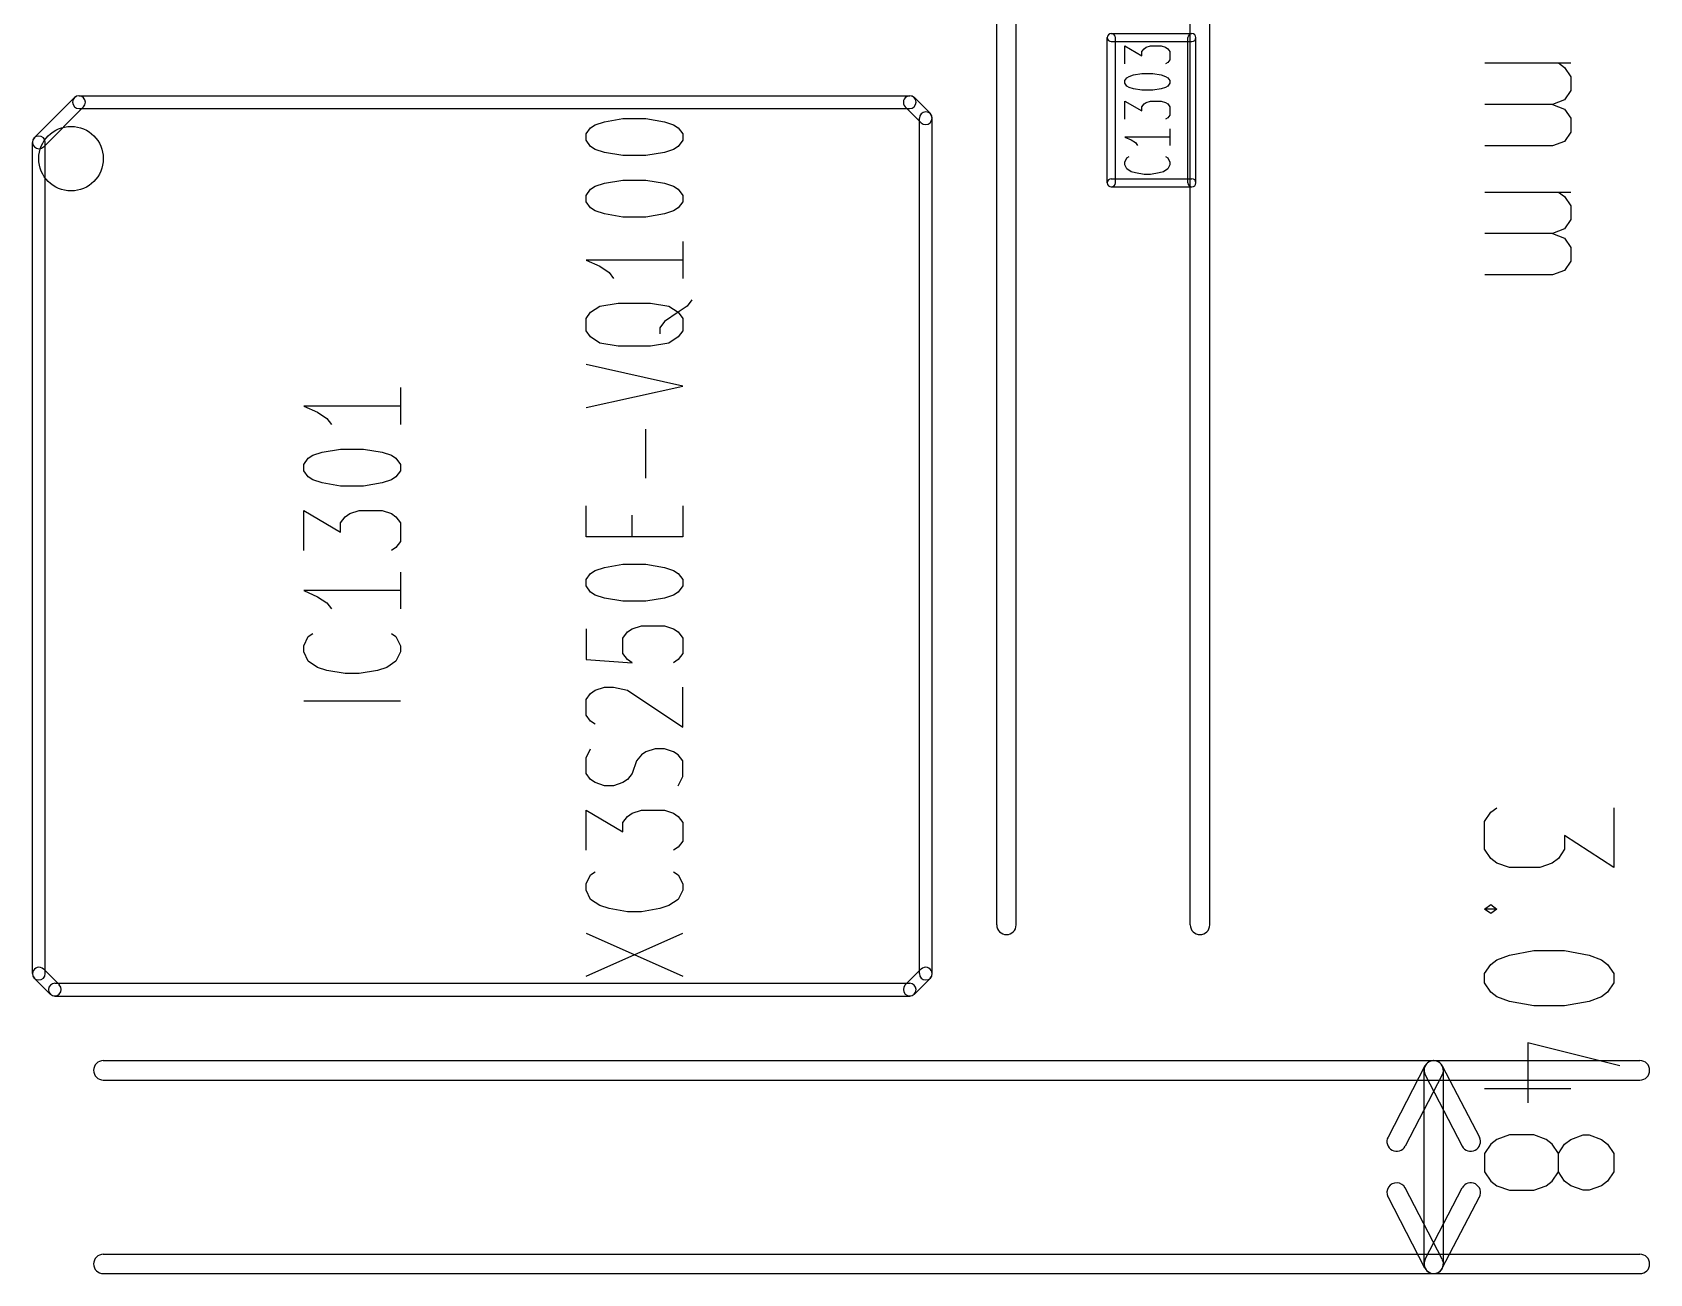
# Model space of a CAD drawing. Extents: x -29274 to 69862, y 23709 to 162744.
# Drawn here: x 42260 to 52288, y 36260 to 43952 of the extents above; entities that cross this region are included whole.
import ezdxf

# ---------------------------------------------------------------- set-up
doc = ezdxf.new("R2010")
doc.units = 0
doc.layers.add('BLACK', color=1, linetype='CONTINUOUS')

msp = doc.modelspace()

# ---------------------------------------------------------------- linework, layer by layer
at = {"layer": 'BLACK'}
for p, q in [((48240, 38421), (48240, 48049)), ((48360, 38421), (48360, 48049)), ((49440, 38421), (49440, 48049)), ((49560, 38421), (49560, 48049)), ((48950, 43945), (49450, 43945)), ((48925, 43020), (48925, 43920)), ((48950, 43895), (49450, 43895)), ((48975, 43020), (48975, 43920)), ((49033, 43757), (49033, 43868)), ((49033, 43868), (49140, 43808)), ((49140, 43834), (49153, 43851)), ((49140, 43808), (49140, 43834)), ((49153, 43851), (49167, 43860)), ((49167, 43860), (49193, 43868)), ((49193, 43868), (49260, 43868)), ((49260, 43868), (49287, 43860)), ((49287, 43860), (49300, 43851)), ((49300, 43851), (49313, 43834)), ((49313, 43834), (49313, 43782)), ((49425, 43020), (49425, 43920)), ((49475, 43020), (49475, 43920)), ((49300, 43765), (49287, 43757)), ((49313, 43782), (49300, 43765)), ((51266, 43763), (51800, 43763)), ((51723, 43763), (51761, 43735)), ((51761, 43735), (51800, 43677)), ((49033, 43654), (49047, 43671)), ((49033, 43637), (49033, 43654)), ((49047, 43620), (49033, 43637)), ((49047, 43671), (49060, 43680)), ((49060, 43680), (49087, 43689)), ((49087, 43689), (49140, 43697)), ((49140, 43697), (49207, 43697)), ((49207, 43697), (49260, 43689)), ((49260, 43689), (49287, 43680)), ((49287, 43680), (49300, 43671)), ((49300, 43671), (49313, 43654)), ((49313, 43637), (49300, 43620)), ((49313, 43654), (49313, 43637)), ((51800, 43677), (51800, 43592)), ((42521, 43548), (42272, 43299)), ((42550, 43560), (47700, 43560)), ((47828, 43449), (47729, 43548)), ((49033, 43415), (49033, 43526)), ((49033, 43526), (49140, 43466)), ((49060, 43611), (49047, 43620)), ((49087, 43603), (49060, 43611)), ((49140, 43594), (49087, 43603)), ((49207, 43594), (49140, 43594)), ((49167, 43518), (49193, 43526)), ((49193, 43526), (49260, 43526)), ((49260, 43603), (49207, 43594)), ((49287, 43611), (49260, 43603)), ((49260, 43526), (49287, 43518)), ((49300, 43620), (49287, 43611)), ((51761, 43535), (51685, 43506)), ((51800, 43592), (51761, 43535)), ((42578, 43491), (42329, 43242)), ((42550, 43480), (47700, 43480)), ((47771, 43392), (47672, 43491)), ((49140, 43492), (49153, 43509)), ((49140, 43466), (49140, 43492)), ((49153, 43509), (49167, 43518)), ((49287, 43518), (49300, 43509)), ((49300, 43423), (49287, 43415)), ((49300, 43509), (49313, 43492)), ((49313, 43440), (49300, 43423)), ((49313, 43492), (49313, 43440)), ((51685, 43506), (51266, 43506)), ((51685, 43506), (51761, 43477)), ((51761, 43477), (51800, 43420)), ((45693, 43323), (45721, 43361)), ((45693, 43284), (45693, 43323)), ((45721, 43361), (45750, 43380)), ((45750, 43380), (45807, 43399)), ((45807, 43399), (45921, 43418)), ((45921, 43418), (46064, 43418)), ((46064, 43418), (46179, 43399)), ((46179, 43399), (46236, 43380)), ((46236, 43380), (46264, 43361)), ((46264, 43361), (46293, 43323)), ((46293, 43323), (46293, 43284)), ((47760, 38120), (47760, 43420)), ((47840, 38120), (47840, 43420)), ((49313, 43355), (49313, 43252)), ((51800, 43335), (51761, 43277)), ((51800, 43420), (51800, 43335)), ((42260, 38120), (42260, 43270)), ((42340, 38120), (42340, 43270)), ((45721, 43246), (45693, 43284)), ((45750, 43227), (45721, 43246)), ((45807, 43208), (45750, 43227)), ((46236, 43227), (46179, 43208)), ((46264, 43246), (46236, 43227)), ((46293, 43284), (46264, 43246)), ((49313, 43304), (49033, 43304)), ((49033, 43304), (49073, 43287)), ((49073, 43287), (49100, 43269)), ((49100, 43269), (49113, 43252)), ((51685, 43249), (51266, 43249)), ((51761, 43277), (51685, 43249)), ((45921, 43189), (45807, 43208)), ((46064, 43189), (45921, 43189)), ((46179, 43208), (46064, 43189)), ((49033, 43149), (49047, 43175)), ((49033, 43132), (49033, 43149)), ((49047, 43107), (49033, 43132)), ((49047, 43175), (49060, 43184)), ((49287, 43184), (49300, 43175)), ((49300, 43175), (49313, 43149)), ((49313, 43132), (49300, 43107)), ((49313, 43149), (49313, 43132)), ((45807, 43018), (45921, 43037)), ((45921, 43037), (46064, 43037)), ((46064, 43037), (46179, 43018)), ((48950, 43045), (49450, 43045)), ((49073, 43089), (49047, 43107)), ((49100, 43081), (49073, 43089)), ((49153, 43072), (49100, 43081)), ((49193, 43072), (49153, 43072)), ((49247, 43081), (49193, 43072)), ((49273, 43089), (49247, 43081)), ((49300, 43107), (49273, 43089)), ((45693, 42942), (45721, 42980)), ((45693, 42903), (45693, 42942)), ((45721, 42980), (45750, 42999)), ((45750, 42999), (45807, 43018)), ((46179, 43018), (46236, 42999)), ((46236, 42999), (46264, 42980)), ((46264, 42980), (46293, 42942)), ((46293, 42942), (46293, 42903)), ((48950, 42995), (49450, 42995)), ((51266, 42963), (51800, 42963)), ((51723, 42963), (51761, 42935)), ((51761, 42935), (51800, 42877)), ((45721, 42865), (45693, 42903)), ((45750, 42846), (45721, 42865)), ((45807, 42827), (45750, 42846)), ((45921, 42808), (45807, 42827)), ((46179, 42827), (46064, 42808)), ((46236, 42846), (46179, 42827)), ((46264, 42865), (46236, 42846)), ((46293, 42903), (46264, 42865)), ((51800, 42877), (51800, 42792)), ((46064, 42808), (45921, 42808)), ((51761, 42735), (51685, 42706)), ((51800, 42792), (51761, 42735)), ((46293, 42656), (46293, 42427)), ((51685, 42706), (51266, 42706)), ((51685, 42706), (51761, 42677)), ((51761, 42677), (51800, 42620)), ((51800, 42620), (51800, 42535)), ((46293, 42541), (45693, 42541)), ((45693, 42541), (45779, 42503)), ((51800, 42535), (51761, 42477)), ((45779, 42503), (45836, 42465)), ((45836, 42465), (45864, 42427)), ((51685, 42449), (51266, 42449)), ((51761, 42477), (51685, 42449)), ((45693, 42180), (45721, 42218)), ((45721, 42218), (45779, 42256)), ((45779, 42256), (45893, 42275)), ((45893, 42275), (46093, 42275)), ((46093, 42275), (46207, 42256)), ((46264, 42218), (46179, 42161)), ((46207, 42256), (46264, 42218)), ((46321, 42256), (46264, 42218)), ((46264, 42218), (46293, 42180)), ((46350, 42294), (46321, 42256)), ((45693, 42103), (45693, 42180)), ((46179, 42161), (46150, 42122)), ((46150, 42122), (46150, 42084)), ((46293, 42180), (46293, 42103)), ((45721, 42065), (45693, 42103)), ((45779, 42027), (45721, 42065)), ((45893, 42008), (45779, 42027)), ((46207, 42027), (46093, 42008)), ((46264, 42065), (46207, 42027)), ((46293, 42103), (46264, 42065)), ((46093, 42008), (45893, 42008)), ((46293, 41760), (45693, 41894)), ((44543, 41751), (44543, 41522)), ((45693, 41627), (46293, 41760)), ((44543, 41636), (43943, 41636)), ((43943, 41636), (44029, 41598)), ((44029, 41598), (44086, 41560)), ((44086, 41560), (44114, 41522)), ((46064, 41189), (46064, 41494)), ((43971, 41313), (44000, 41332)), ((44000, 41332), (44057, 41351)), ((44057, 41351), (44171, 41370)), ((44171, 41370), (44314, 41370)), ((44314, 41370), (44429, 41351)), ((44429, 41351), (44486, 41332)), ((44486, 41332), (44514, 41313)), ((43943, 41275), (43971, 41313)), ((43943, 41236), (43943, 41275)), ((43971, 41198), (43943, 41236)), ((44514, 41313), (44543, 41275)), ((44543, 41236), (44514, 41198)), ((44543, 41275), (44543, 41236)), ((44000, 41179), (43971, 41198)), ((44057, 41160), (44000, 41179)), ((44171, 41141), (44057, 41160)), ((44314, 41141), (44171, 41141)), ((44429, 41160), (44314, 41141)), ((44486, 41179), (44429, 41160)), ((44514, 41198), (44486, 41179)), ((45693, 40827), (45693, 41018)), ((46293, 41018), (46293, 40827)), ((43943, 40741), (43943, 40989)), ((43943, 40989), (44171, 40855)), ((44171, 40913), (44200, 40951)), ((44200, 40951), (44229, 40970)), ((44229, 40970), (44286, 40989)), ((44286, 40989), (44429, 40989)), ((44429, 40989), (44486, 40970)), ((44486, 40970), (44514, 40951)), ((44514, 40951), (44543, 40913)), ((45979, 40827), (45979, 40961)), ((44171, 40855), (44171, 40913)), ((44543, 40913), (44543, 40798)), ((46293, 40827), (45693, 40827)), ((44514, 40760), (44486, 40741)), ((44543, 40798), (44514, 40760)), ((45721, 40599), (45750, 40618)), ((45750, 40618), (45807, 40637)), ((45807, 40637), (45921, 40656)), ((45921, 40656), (46064, 40656)), ((46064, 40656), (46179, 40637)), ((46179, 40637), (46236, 40618)), ((46236, 40618), (46264, 40599)), ((44543, 40608), (44543, 40379)), ((45693, 40561), (45721, 40599)), ((45693, 40522), (45693, 40561)), ((45721, 40484), (45693, 40522)), ((46264, 40599), (46293, 40561)), ((46293, 40522), (46264, 40484)), ((46293, 40561), (46293, 40522)), ((44543, 40493), (43943, 40493)), ((43943, 40493), (44029, 40455)), ((44029, 40455), (44086, 40417)), ((44086, 40417), (44114, 40379)), ((45750, 40465), (45721, 40484)), ((45807, 40446), (45750, 40465)), ((45921, 40427), (45807, 40446)), ((46064, 40427), (45921, 40427)), ((46179, 40446), (46064, 40427)), ((46236, 40465), (46179, 40446)), ((46264, 40484), (46236, 40465)), ((43971, 40208), (44000, 40227)), ((44486, 40227), (44514, 40208)), ((45693, 40256), (45693, 40065)), ((45921, 40199), (45950, 40237)), ((45950, 40237), (45979, 40256)), ((45979, 40256), (46036, 40275)), ((46036, 40275), (46179, 40275)), ((46179, 40275), (46236, 40256)), ((46236, 40256), (46264, 40237)), ((46264, 40237), (46293, 40199)), ((43943, 40151), (43971, 40208)), ((43943, 40113), (43943, 40151)), ((43971, 40055), (43943, 40113)), ((44514, 40208), (44543, 40151)), ((44543, 40113), (44514, 40055)), ((44543, 40151), (44543, 40113)), ((45921, 40103), (45921, 40199)), ((46293, 40199), (46293, 40103)), ((44029, 40017), (43971, 40055)), ((44086, 39998), (44029, 40017)), ((44457, 40017), (44400, 39998)), ((44514, 40055), (44457, 40017)), ((45693, 40065), (45979, 40046)), ((45950, 40065), (45921, 40103)), ((45979, 40046), (45950, 40065)), ((46264, 40065), (46236, 40046)), ((46293, 40103), (46264, 40065)), ((44200, 39979), (44086, 39998)), ((44286, 39979), (44200, 39979)), ((44400, 39998), (44286, 39979)), ((45693, 39818), (45721, 39856)), ((45693, 39722), (45693, 39818)), ((45721, 39856), (45750, 39875)), ((45750, 39875), (45807, 39894)), ((45807, 39894), (45864, 39894)), ((45864, 39894), (45950, 39875)), ((45950, 39875), (46293, 39646)), ((46293, 39646), (46293, 39894)), ((44543, 39808), (43943, 39808)), ((45721, 39684), (45693, 39722)), ((45750, 39665), (45721, 39684)), ((45693, 39456), (45721, 39513)), ((46121, 39513), (46064, 39494)), ((46179, 39513), (46121, 39513)), ((46236, 39494), (46179, 39513)), ((45693, 39360), (45693, 39456)), ((46007, 39437), (45979, 39360)), ((46036, 39475), (46007, 39437)), ((46064, 39494), (46036, 39475)), ((46264, 39475), (46236, 39494)), ((46293, 39437), (46264, 39475)), ((46293, 39341), (46293, 39437)), ((45721, 39322), (45693, 39360)), ((45750, 39303), (45721, 39322)), ((45950, 39322), (45921, 39303)), ((45979, 39360), (45950, 39322)), ((46264, 39284), (46293, 39341)), ((45807, 39284), (45750, 39303)), ((45864, 39284), (45807, 39284)), ((45921, 39303), (45864, 39284)), ((45693, 38884), (45693, 39132)), ((45693, 39132), (45921, 38998)), ((45950, 39094), (45979, 39113)), ((45979, 39113), (46036, 39132)), ((46036, 39132), (46179, 39132)), ((46179, 39132), (46236, 39113)), ((46236, 39113), (46264, 39094)), ((51265, 39062), (51303, 39119)), ((51303, 39119), (51341, 39147)), ((52065, 39147), (52065, 38776)), ((45921, 39056), (45950, 39094)), ((45921, 38998), (45921, 39056)), ((46264, 39094), (46293, 39056)), ((46293, 39056), (46293, 38941)), ((51265, 38890), (51265, 39062)), ((46293, 38941), (46264, 38903)), ((52065, 38776), (51760, 38976)), ((51760, 38976), (51760, 38890)), ((46264, 38903), (46236, 38884)), ((51303, 38833), (51265, 38890)), ((51341, 38804), (51303, 38833)), ((51722, 38833), (51684, 38804)), ((51760, 38890), (51722, 38833)), ((45693, 38675), (45721, 38732)), ((45721, 38732), (45750, 38751)), ((46236, 38751), (46264, 38732)), ((46264, 38732), (46293, 38675)), ((51418, 38776), (51341, 38804)), ((51608, 38776), (51418, 38776)), ((51684, 38804), (51608, 38776)), ((45693, 38637), (45693, 38675)), ((45721, 38579), (45693, 38637)), ((46293, 38637), (46264, 38579)), ((46293, 38675), (46293, 38637)), ((45779, 38541), (45721, 38579)), ((45836, 38522), (45779, 38541)), ((45950, 38503), (45836, 38522)), ((46150, 38522), (46036, 38503)), ((46207, 38541), (46150, 38522)), ((46264, 38579), (46207, 38541)), ((51265, 38519), (51303, 38548)), ((51303, 38491), (51265, 38519)), ((51341, 38519), (51265, 38519)), ((51303, 38548), (51341, 38519)), ((51341, 38519), (51303, 38491)), ((46036, 38503), (45950, 38503)), ((45693, 38103), (46293, 38370)), ((45693, 38370), (46293, 38103)), ((51341, 38205), (51418, 38233)), ((51418, 38233), (51570, 38262)), ((51570, 38262), (51760, 38262)), ((51760, 38262), (51913, 38233)), ((51913, 38233), (51989, 38205)), ((42428, 38049), (42329, 38148)), ((47672, 38049), (47771, 38148)), ((51265, 38119), (51303, 38176)), ((51265, 38062), (51265, 38119)), ((51303, 38176), (51341, 38205)), ((51989, 38205), (52027, 38176)), ((52027, 38176), (52065, 38119)), ((52065, 38119), (52065, 38062)), ((42371, 37992), (42272, 38091)), ((42400, 38060), (47700, 38060)), ((47729, 37992), (47828, 38091)), ((51303, 38005), (51265, 38062)), ((52065, 38062), (52027, 38005)), ((42400, 37980), (47700, 37980)), ((51341, 37976), (51303, 38005)), ((51418, 37947), (51341, 37976)), ((51570, 37919), (51418, 37947)), ((51760, 37919), (51570, 37919)), ((51913, 37947), (51760, 37919)), ((51989, 37976), (51913, 37947)), ((52027, 38005), (51989, 37976)), ((52103, 37548), (51532, 37691)), ((51532, 37691), (51532, 37319)), ((42700, 37580), (52228, 37580)), ((50895, 37548), (50666, 37106)), ((50889, 36320), (50889, 37520)), ((51002, 37548), (51232, 37106)), ((51009, 36320), (51009, 37520)), ((42700, 37460), (52228, 37460)), ((51002, 37492), (50773, 37050)), ((50896, 37492), (51126, 37050)), ((51799, 37405), (51265, 37405)), ((51418, 37120), (51341, 37091)), ((51570, 37120), (51418, 37120)), ((51646, 37091), (51570, 37120)), ((51799, 37091), (51875, 37120)), ((51875, 37120), (51913, 37120)), ((51913, 37120), (51989, 37091)), ((51303, 37063), (51265, 37005)), ((51265, 37005), (51265, 36891)), ((51341, 37091), (51303, 37063)), ((51684, 37063), (51646, 37091)), ((51722, 37005), (51684, 37063)), ((51722, 37005), (51760, 37063)), ((51722, 36891), (51722, 37005)), ((51760, 37063), (51799, 37091)), ((51989, 37091), (52027, 37063)), ((52027, 37063), (52065, 37005)), ((52065, 37005), (52065, 36891)), ((51265, 36891), (51303, 36834)), ((51303, 36834), (51341, 36805)), ((51341, 36805), (51418, 36777)), ((51570, 36777), (51646, 36805)), ((51646, 36805), (51684, 36834)), ((51684, 36834), (51722, 36891)), ((51760, 36834), (51722, 36891)), ((51799, 36805), (51760, 36834)), ((51875, 36777), (51799, 36805)), ((51989, 36805), (51913, 36777)), ((52027, 36834), (51989, 36805)), ((52065, 36891), (52027, 36834)), ((50895, 36293), (50666, 36735)), ((51002, 36349), (50773, 36791)), ((50896, 36349), (51126, 36791)), ((51002, 36293), (51232, 36735)), ((51418, 36777), (51570, 36777)), ((51913, 36777), (51875, 36777)), ((42700, 36380), (52228, 36380)), ((42700, 36260), (52228, 36260))]:
    msp.add_line(p, q, dxfattribs=at)
msp.add_circle((42500, 43170), 200, dxfattribs=at)
for centre, radius, start, end in [((48950, 43920), 25, 360, 540), ((48950, 43920), 25, 90, 270), ((49450, 43920), 25, 360, 540), ((49450, 43920), 25, 270, 450), ((42550, 43520), 40, 90, 270), ((42549, 43519), 40, -45, 135), ((47701, 43519), 40, 405, 585), ((47700, 43520), 40, 270, 450), ((47800, 43420), 40, 360, 540), ((47799, 43421), 40, 225, 405), ((42300, 43270), 40, 360, 540), ((42301, 43271), 40, 135, 315), ((48950, 43020), 25, 90, 270), ((49450, 43020), 25, 270, 450), ((48950, 43020), 25, 180, 360), ((49450, 43020), 25, 180, 360), ((48300, 38421), 60, 180, 360), ((49500, 38421), 60, 180, 360), ((42300, 38120), 40, 180, 360), ((42301, 38119), 40, 405, 585), ((47800, 38120), 40, 180, 360), ((47799, 38119), 40, 315, 495), ((42400, 38020), 40, 90, 270), ((42399, 38021), 40, 225, 405), ((47701, 38021), 40, 135, 315), ((47700, 38020), 40, 270, 450), ((42700, 37520), 60, 90, 270), ((50949, 37520), 60, 360, 540), ((50949, 37520), 60, 27, 207), ((50949, 37520), 60, -27, 152), ((52228, 37520), 60, 270, 450), ((50719, 37078), 60, 152, 332), ((51179, 37078), 60, 207, 387), ((50719, 36763), 60, 387, 567), ((51179, 36763), 60, 332, 512), ((42700, 36320), 60, 90, 270), ((50949, 36321), 60, 152, 332), ((50949, 36320), 60, 180, 360), ((50949, 36321), 60, 207, 387), ((52228, 36320), 60, 270, 450)]:
    msp.add_arc(centre, radius, start, end, dxfattribs=at)

doc.saveas('drawing.dxf')
